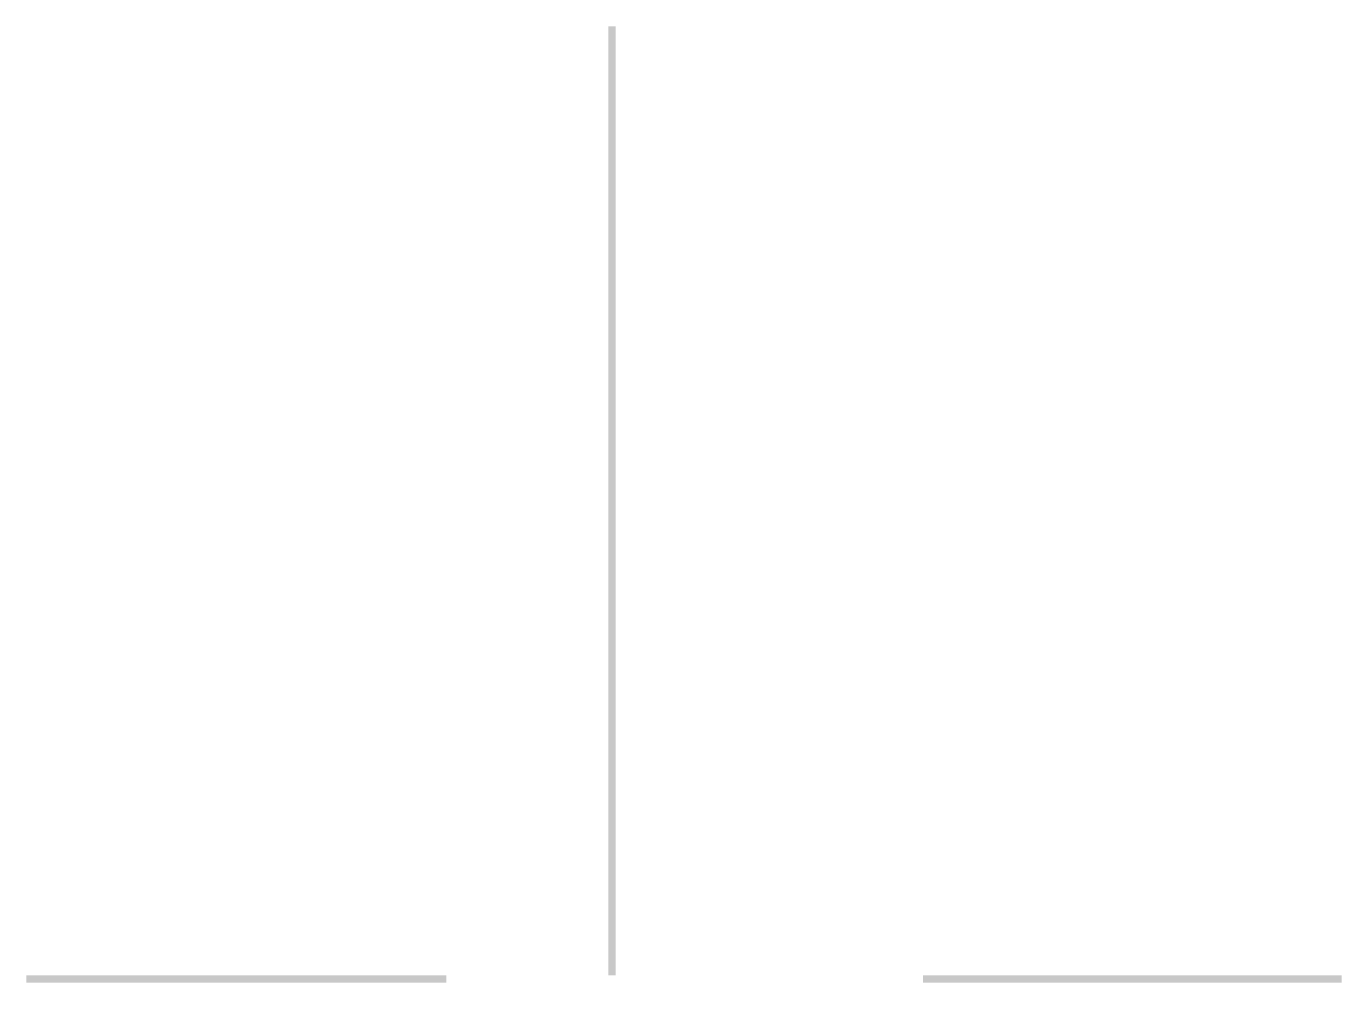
# Model space of a CAD drawing. Header units: millimetres. Extents: x -187347 to 135007, y -6415 to 292048.
# Drawn here: x 33529 to 51145, y 159879 to 172659 of the extents above; entities that cross this region are included whole.
import ezdxf

# ---------------------------------------------------------------- set-up
doc = ezdxf.new("R2010")
doc.units = ezdxf.units.MM
doc.header["$LTSCALE"] = 100
doc.layers.add('A-WALL-PATT', color=7, linetype='Continuous', lineweight=5)

msp = doc.modelspace()

# ---------------------------------------------------------------- hatches: boundary and pattern name
at = {"layer": 'A-WALL-PATT'}
h = msp.add_hatch(dxfattribs=at)
h.set_pattern_fill('FP_21', color=256, angle=67.38013, style=0, pattern_type=2)
h.set_pattern_definition([(337.38013, (41331.74, 166314.516), (50.79954, -0.00031), [13.208, -647.192]), (337.38013, (41331.74, 166263.716), (50.79954, -0.00031), [13.208, -647.192]), (337.38013, (41331.74, 166212.917), (50.79954, -0.00031), [13.208, -647.192]), (337.38013, (41331.74, 166162.116), (50.79954, -0.00031), [13.208, -647.192]), (337.38013, (41331.74, 166111.316), (50.79954, -0.00031), [13.208, -647.192]), (22.24913, (41331.74, 166271.845), (50.80037, -0.00024), [12.075, -1195.427]), (22.24913, (41331.74, 166221.045), (50.80037, -0.00024), [12.075, -1195.427]), (22.24913, (41331.74, 166170.244), (50.80037, -0.00024), [12.075, -1195.427]), (22.24913, (41331.74, 166119.445), (50.80037, -0.00024), [12.075, -1195.427]), (22.24913, (41331.74, 166068.645), (50.80037, -0.00024), [12.075, -1195.427]), (22.24913, (41331.74, 166017.844), (50.80037, -0.00024), [12.075, -1195.427]), (22.24913, (41331.74, 165967.044), (50.80037, -0.00024), [12.075, -1195.427]), (22.24913, (41331.74, 165916.245), (50.80037, -0.00024), [12.075, -1195.427]), (22.24913, (41331.74, 165865.444), (50.80037, -0.00024), [12.075, -1195.427]), (157.75113, (41342.916, 166284.544), (50.80037, 0.000477), [12.075, -1195.427]), (157.75113, (41342.916, 166233.744), (50.80037, 0.000477), [12.075, -1195.427]), (157.75113, (41342.916, 166182.945), (50.80037, 0.000477), [12.075, -1195.427]), (157.75113, (41342.916, 166132.144), (50.80037, 0.000477), [12.075, -1195.427]), (157.75113, (41342.916, 166081.344), (50.80037, 0.000477), [12.075, -1195.427]), (157.75113, (41342.916, 166030.545), (50.80037, 0.000477), [12.075, -1195.427]), (157.75113, (41342.916, 165979.745), (50.80037, 0.000477), [12.075, -1195.427]), (157.75113, (41342.916, 165928.944), (50.80037, 0.000477), [12.075, -1195.427]), (157.75113, (41342.916, 165878.145), (50.80037, 0.000477), [12.075, -1195.427]), (202.62013, (41343.932, 166302.324), (50.79954, 0.000547), [13.208, -647.192]), (202.62013, (41343.932, 166251.524), (50.79954, 0.000547), [13.208, -647.192]), (202.62013, (41343.932, 166200.725), (50.79954, 0.000547), [13.208, -647.192]), (202.62013, (41343.932, 166149.925), (50.79954, 0.000547), [13.208, -647.192]), (202.62013, (41343.932, 166099.124), (50.79954, 0.000547), [13.208, -647.192]), (351.87013, (41323.104, 166317.056), (50.799541, 6.9e-05), [3.592, -355.618]), (338.19813, (41326.66, 166316.548), (50.80049, -0.00022), [5.471, -268.095]), (338.19813, (41326.66, 166265.749), (50.80049, -0.00022), [5.471, -268.095]), (201.80113, (41331.74, 166297.244), (50.80049, -0.00043), [5.471, -268.095]), (201.80113, (41331.74, 166246.445), (50.80049, -0.00043), [5.471, -268.095]), (188.13013, (41326.66, 166295.212), (50.799541, 0.00017), [3.592, -355.618]), (188.13013, (41323.104, 166317.056), (50.799541, 0.00017), [3.592, -355.618]), (206.56513, (41319.548, 166316.549), (50.79989, 0.00052), [3.408, -110.184]), (225.00013, (41316.5, 166315.025), (50.79997, 0.00012), [3.592, -68.25]), (236.3101, (41313.96, 166312.484), (50.8, 0.00046), [1.832, -181.33]), (236.3101, (41313.96, 166261.685), (50.8, 0.00046), [1.832, -181.33]), (236.3101, (41313.96, 166210.885), (50.8, 0.00046), [1.832, -181.33]), (251.5651, (41312.944, 166310.96), (50.79978, -0.00024), [1.676, -158.967]), (251.5651, (41312.944, 166260.16), (50.79978, -0.00024), [1.676, -158.967]), (251.5651, (41312.944, 166209.36), (50.79978, -0.00024), [1.676, -158.967]), (251.5651, (41312.436, 166309.437), (50.79978, -0.00024), [1.676, -158.967]), (251.5651, (41312.436, 166258.636), (50.79978, -0.00024), [1.676, -158.967]), (251.5651, (41312.436, 166207.837), (50.79978, -0.00024), [1.676, -158.967]), (270.0001, (41311.93, 166307.91), (50.8, 0.0001), [4.064, -46.736]), (288.4351, (41311.93, 166303.85), (50.79978, 0.00048), [1.676, -158.967]), (288.4351, (41311.93, 166253.05), (50.79978, 0.00048), [1.676, -158.967]), (288.4351, (41311.93, 166202.25), (50.79978, 0.00048), [1.676, -158.967]), (288.4351, (41312.437, 166302.325), (50.79978, 0.00048), [1.676, -158.967]), (288.4351, (41312.436, 166251.524), (50.79978, 0.00048), [1.676, -158.967]), (288.4351, (41312.437, 166200.724), (50.79978, 0.00048), [1.676, -158.967]), (303.6901, (41312.944, 166300.8), (50.8, -0.00022), [1.832, -181.33]), (303.6901, (41312.944, 166250), (50.8, -0.00022), [1.832, -181.33]), (303.6901, (41312.945, 166199.2), (50.8, -0.00022), [1.832, -181.33]), (315.00013, (41313.96, 166299.276), (50.79997, 0.00012), [3.592, -68.25]), (333.43513, (41316.5, 166296.737), (50.79989, -0.00028), [3.408, -110.184]), (351.87013, (41319.548, 166295.2124), (50.799541, 6.9e-05), [3.592, -355.618]), (351.87013, (41323.104, 166291.656), (50.799541, 6.9e-05), [3.592, -355.618]), (338.19813, (41326.66, 166291.148), (50.80049, -0.00022), [5.471, -268.095]), (338.19813, (41326.66, 166240.349), (50.80049, -0.00022), [5.471, -268.095]), (201.80113, (41331.74, 166271.845), (50.80049, -0.00043), [5.471, -268.095]), (201.80113, (41331.74, 166221.045), (50.80049, -0.00043), [5.471, -268.095]), (188.13013, (41326.66, 166269.812), (50.799541, 0.00017), [3.592, -355.618]), (188.13013, (41323.104, 166291.656), (50.799541, 0.00017), [3.592, -355.618]), (206.56513, (41319.548, 166291.149), (50.79989, 0.00052), [3.408, -110.184]), (225.00013, (41316.5, 166289.625), (50.79997, 0.00012), [3.592, -68.25]), (236.3101, (41313.96, 166287.084), (50.8, 0.00046), [1.832, -181.33]), (236.3101, (41313.96, 166236.285), (50.8, 0.00046), [1.832, -181.33]), (236.3101, (41313.96, 166185.484), (50.8, 0.00046), [1.832, -181.33]), (251.5651, (41312.944, 166285.56), (50.79978, -0.00024), [1.676, -158.967]), (251.5651, (41312.944, 166234.76), (50.79978, -0.00024), [1.676, -158.967]), (251.5651, (41312.944, 166183.96), (50.79978, -0.00024), [1.676, -158.967]), (251.5651, (41312.436, 166284.036), (50.79978, -0.00024), [1.676, -158.967]), (251.5651, (41312.436, 166233.236), (50.79978, -0.00024), [1.676, -158.967]), (251.5651, (41312.436, 166182.437), (50.79978, -0.00024), [1.676, -158.967]), (270.0001, (41311.93, 166282.51), (50.8, 0.0001), [4.064, -46.736]), (288.4351, (41311.93, 166278.45), (50.79978, 0.00048), [1.676, -158.967]), (288.4351, (41311.93, 166227.65), (50.79978, 0.00048), [1.676, -158.967]), (288.4351, (41311.93, 166176.85), (50.79978, 0.00048), [1.676, -158.967]), (288.4351, (41312.436, 166276.924), (50.79978, 0.00048), [1.676, -158.967]), (288.4351, (41312.436, 166226.124), (50.79978, 0.00048), [1.676, -158.967]), (288.4351, (41312.436, 166175.325), (50.79978, 0.00048), [1.676, -158.967]), (303.6901, (41312.944, 166275.4), (50.8, -0.00022), [1.832, -181.33]), (303.6901, (41312.944, 166224.6), (50.8, -0.00022), [1.832, -181.33]), (303.6901, (41312.944, 166173.8), (50.8, -0.00022), [1.832, -181.33]), (315.00013, (41313.96, 166273.876), (50.79997, 0.00012), [3.592, -68.25]), (333.43513, (41316.5, 166271.336), (50.79989, -0.00028), [3.408, -110.184]), (351.87013, (41319.548, 166269.8126), (50.799541, 6.9e-05), [3.592, -355.618]), (351.87013, (41351.552, 166304.3566), (50.799541, 6.9e-05), [3.592, -355.618]), (333.43513, (41355.108, 166303.849), (50.79989, -0.00028), [3.408, -110.184]), (315.00013, (41358.156, 166302.324), (50.79997, 0.00012), [3.592, -68.25]), (303.6901, (41360.696, 166299.785), (50.8, -0.00022), [1.832, -181.33]), (303.6901, (41360.696, 166248.984), (50.8, -0.00022), [1.832, -181.33]), (303.6901, (41360.696, 166198.185), (50.8, -0.00022), [1.832, -181.33]), (288.4351, (41361.71, 166298.26), (50.79978, 0.00048), [1.676, -158.967]), (288.4351, (41361.71, 166247.46), (50.79978, 0.00048), [1.676, -158.967]), (288.4351, (41361.71, 166196.66), (50.79978, 0.00048), [1.676, -158.967]), (288.4351, (41362.22, 166296.736), (50.79978, 0.00048), [1.676, -158.967]), (288.4351, (41362.22, 166245.937), (50.79978, 0.00048), [1.676, -158.967]), (288.4351, (41362.22, 166195.137), (50.79978, 0.00048), [1.676, -158.967]), (270.0001, (41362.73, 166295.213), (50.8, 0.0001), [4.064, -46.736]), (251.5651, (41362.73, 166291.15), (50.79978, -0.00024), [1.676, -158.967]), (251.5651, (41362.73, 166240.35), (50.79978, -0.00024), [1.676, -158.967]), (251.5651, (41362.73, 166189.55), (50.79978, -0.00024), [1.676, -158.967]), (251.5651, (41362.22, 166289.624), (50.79978, -0.00024), [1.676, -158.967]), (251.5651, (41362.22, 166238.825), (50.79978, -0.00024), [1.676, -158.967]), (251.5651, (41362.22, 166188.025), (50.79978, -0.00024), [1.676, -158.967]), (236.3101, (41361.712, 166288.1), (50.8, 0.00046), [1.832, -181.33]), (236.3101, (41361.71, 166237.3), (50.8, 0.00046), [1.832, -181.33]), (236.3101, (41361.71, 166186.5), (50.8, 0.00046), [1.832, -181.33]), (225.00013, (41360.696, 166286.577), (50.79997, 0.00012), [3.592, -68.25]), (206.56513, (41358.157, 166284.036), (50.79989, 0.00052), [3.408, -110.184]), (188.13013, (41355.108, 166282.5126), (50.799541, 0.00017), [3.592, -355.618]), (188.13013, (41351.552, 166304.3566), (50.799541, 0.00017), [3.592, -355.618]), (200.55613, (41347.996, 166303.848), (50.80042, 0.000313), [4.34, -429.695]), (200.55613, (41347.997, 166253.048), (50.800422, 0.000313), [4.34, -429.695]), (200.55613, (41347.996, 166202.249), (50.800422, 0.000313), [4.34, -429.695]), (338.19813, (41342.916, 166284.544), (50.80049, -0.00022), [5.471, -268.095]), (338.19813, (41342.916, 166233.744), (50.80049, -0.00022), [5.471, -268.095]), (351.87013, (41347.996, 166282.513), (50.799541, 6.9e-05), [3.592, -355.618]), (270.0001, (41362.73, 166318.58), (50.8, 0.0001), [2.032, -48.768]), (251.5651, (41362.73, 166316.55), (50.79978, -0.00024), [1.676, -158.967]), (251.5651, (41362.73, 166265.75), (50.79978, -0.00024), [1.676, -158.967]), (251.5651, (41362.73, 166214.95), (50.79978, -0.00024), [1.676, -158.967]), (251.5651, (41362.22, 166315.024), (50.79978, -0.00024), [1.676, -158.967]), (251.5651, (41362.22, 166264.224), (50.79978, -0.00024), [1.676, -158.967]), (251.5651, (41362.22, 166213.425), (50.79978, -0.00024), [1.676, -158.967]), (236.3101, (41361.712, 166313.5), (50.8, 0.00046), [1.832, -181.33]), (236.3101, (41361.71, 166262.7), (50.8, 0.00046), [1.832, -181.33]), (236.3101, (41361.713, 166211.9), (50.8, 0.00046), [1.832, -181.33]), (225.00013, (41360.696, 166311.977), (50.79997, 0.00012), [3.592, -68.25]), (206.56513, (41358.156, 166309.436), (50.79989, 0.00052), [3.408, -110.184]), (188.13013, (41355.108, 166307.9124), (50.799541, 0.00017), [3.592, -355.618]), (339.44413, (41343.932, 166309.436), (50.80042, -7.5e-05), [4.34, -429.695]), (339.44413, (41343.932, 166258.636), (50.800422, -7.5e-05), [4.34, -429.695]), (339.44413, (41343.932, 166207.837), (50.800422, -7.5e-05), [4.34, -429.695]), (351.87013, (41347.996, 166307.913), (50.799541, 6.9e-05), [3.592, -355.618]), (351.87013, (41351.552, 166278.957), (50.799541, 6.9e-05), [3.592, -355.618]), (333.43513, (41355.108, 166278.45), (50.79989, -0.00028), [3.408, -110.184]), (315.00013, (41358.156, 166276.924), (50.79997, 0.00012), [3.592, -68.25]), (303.6901, (41360.696, 166274.384), (50.8, -0.00022), [1.832, -181.33]), (303.6901, (41360.696, 166223.584), (50.8, -0.00022), [1.832, -181.33]), (303.6901, (41360.696, 166172.785), (50.8, -0.00022), [1.832, -181.33]), (288.4351, (41361.712, 166272.86), (50.79978, 0.00048), [1.676, -158.967]), (288.4351, (41361.71, 166222.06), (50.79978, 0.00048), [1.676, -158.967]), (288.4351, (41361.71, 166171.26), (50.79978, 0.00048), [1.676, -158.967]), (288.4351, (41362.22, 166271.336), (50.79978, 0.00048), [1.676, -158.967]), (288.4351, (41362.22, 166220.537), (50.79978, 0.00048), [1.676, -158.967]), (288.4351, (41362.22, 166169.736), (50.79978, 0.00048), [1.676, -158.967]), (270.0001, (41362.73, 166269.813), (50.8, 0.0001), [2.032, -48.768]), (188.13013, (41351.552, 166278.957), (50.799541, 0.00017), [3.592, -355.618]), (201.80113, (41347.996, 166278.448), (50.80049, -0.00043), [5.471, -268.095]), (201.80113, (41347.996, 166227.649), (50.80049, -0.00043), [5.471, -268.095])])
h.paths.add_polyline_path([(41411.1, 159977.8), (41411.1, 172658.6), (41312.7, 172658.6), (41312.7, 159977.8)])
h = msp.add_hatch(dxfattribs=at)
h.set_pattern_fill('FP_1599', color=256, angle=67.38013, style=0, pattern_type=2)
h.set_pattern_definition([(67.3801, (36340.992, 159898.393), (0.00031, 50.79954), [13.208, -647.192]), (67.3801, (36391.792, 159898.392), (0.00031, 50.79954), [13.208, -647.192]), (67.3801, (36442.592, 159898.393), (0.00031, 50.79954), [13.208, -647.192]), (67.3801, (36493.392, 159898.392), (0.00031, 50.79954), [13.208, -647.192]), (67.3801, (36544.193, 159898.393), (0.00031, 50.79954), [13.208, -647.192]), (112.2491, (36383.664, 159898.392), (0.00024, 50.80037), [12.075, -1195.427]), (112.2491, (36434.464, 159898.393), (0.00024, 50.80037), [12.075, -1195.427]), (112.2491, (36485.264, 159898.393), (0.00024, 50.80037), [12.075, -1195.427]), (112.2491, (36536.065, 159898.393), (0.00024, 50.80037), [12.075, -1195.427]), (112.2491, (36586.864, 159898.392), (0.00024, 50.80037), [12.075, -1195.427]), (112.2491, (36637.664, 159898.393), (0.00024, 50.80037), [12.075, -1195.427]), (112.2491, (36688.464, 159898.392), (0.00024, 50.80037), [12.075, -1195.427]), (112.24913, (36739.264, 159898.392), (0.00024, 50.80037), [12.075, -1195.427]), (112.24913, (36790.064, 159898.393), (0.00024, 50.80037), [12.075, -1195.427]), (247.7511, (36370.964, 159909.569), (-0.00048, 50.80037), [12.075, -1195.427]), (247.7511, (36421.764, 159909.568), (-0.00048, 50.80037), [12.075, -1195.427]), (247.7511, (36472.564, 159909.569), (-0.00048, 50.80037), [12.075, -1195.427]), (247.7511, (36523.364, 159909.568), (-0.00048, 50.80037), [12.075, -1195.427]), (247.7511, (36574.165, 159909.569), (-0.00048, 50.80037), [12.075, -1195.427]), (247.7511, (36624.964, 159909.568), (-0.00048, 50.80037), [12.075, -1195.427]), (247.7511, (36675.764, 159909.569), (-0.00048, 50.80037), [12.075, -1195.427]), (247.75113, (36726.564, 159909.569), (-0.00048, 50.80037), [12.075, -1195.427]), (247.75113, (36777.365, 159909.569), (-0.00048, 50.80037), [12.075, -1195.427]), (292.6201, (36353.184, 159910.584), (-0.00055, 50.79954), [13.208, -647.192]), (292.6201, (36403.985, 159910.585), (-0.00055, 50.79954), [13.208, -647.192]), (292.6201, (36454.784, 159910.584), (-0.00055, 50.79954), [13.208, -647.192]), (292.6201, (36505.584, 159910.585), (-0.00055, 50.79954), [13.208, -647.192]), (292.6201, (36556.384, 159910.585), (-0.00055, 50.79954), [13.208, -647.192]), (81.87013, (36338.452, 159889.756), (-6.9e-05, 50.799541), [3.592, -355.618]), (68.1986, (36338.96, 159893.313), (-0.00019, 50.80049), [5.471, -268.095]), (68.1986, (36389.76, 159893.313), (-0.00019, 50.80049), [5.471, -268.095]), (291.8011, (36358.264, 159898.392), (0.00043, 50.80049), [5.471, -268.095]), (291.8011, (36409.064, 159898.392), (0.00043, 50.80049), [5.471, -268.095]), (278.13013, (36360.296, 159893.312), (-0.00017, 50.799541), [3.592, -355.618]), (278.13013, (36338.452, 159889.756), (-0.00017, 50.799541), [3.592, -355.618]), (296.5651, (36338.96, 159886.2), (-0.00052, 50.79989), [3.408, -110.184]), (315.0001, (36340.484, 159883.153), (-0.0001, 50.79997), [3.592, -68.25]), (326.3101, (36343.024, 159880.613), (-0.00046, 50.8), [1.832, -181.33]), (326.3101, (36393.825, 159880.613), (-0.00046, 50.8), [1.832, -181.33]), (326.3101, (36444.624, 159880.612), (-0.00046, 50.8), [1.832, -181.33]), (341.5651, (36344.55, 159879.596), (0.00024, 50.7998), [1.676, -158.967]), (341.5651, (36395.35, 159879.597), (0.00024, 50.7998), [1.676, -158.967]), (341.5651, (36446.15, 159879.596), (0.00024, 50.7998), [1.676, -158.967]), (341.5651, (36346.07, 159879.09), (0.00024, 50.7998), [1.676, -158.967]), (341.5651, (36396.87, 159879.09), (0.00024, 50.7998), [1.676, -158.967]), (341.5651, (36447.673, 159879.09), (0.00024, 50.7998), [1.676, -158.967]), (0.0001, (36347.596, 159878.58), (-0.0001, 50.8), [4.064, -46.736]), (18.4351, (36351.66, 159878.58), (-0.0005, 50.7998), [1.676, -158.967]), (18.4351, (36402.46, 159878.58), (-0.0005, 50.7998), [1.676, -158.967]), (18.4351, (36453.26, 159878.58), (-0.0005, 50.7998), [1.676, -158.967]), (18.4351, (36353.184, 159879.09), (-0.0005, 50.7998), [1.676, -158.967]), (18.4351, (36403.984, 159879.09), (-0.0005, 50.7998), [1.676, -158.967]), (18.4351, (36454.784, 159879.09), (-0.0005, 50.7998), [1.676, -158.967]), (33.6901, (36354.708, 159879.597), (0.0002, 50.8), [1.832, -181.33]), (33.6901, (36405.51, 159879.597), (0.0002, 50.8), [1.832, -181.33]), (33.6901, (36456.31, 159879.596), (0.0002, 50.8), [1.832, -181.33]), (45.0001, (36356.23, 159880.613), (-0.0001, 50.79997), [3.592, -68.25]), (63.4351, (36358.772, 159883.153), (0.00028, 50.79989), [3.408, -110.184]), (81.87013, (36360.2964, 159886.2), (-6.9e-05, 50.799541), [3.592, -355.618]), (81.87013, (36363.852, 159889.757), (-6.9e-05, 50.799541), [3.592, -355.618]), (68.1986, (36364.36, 159893.312), (-0.00019, 50.80049), [5.471, -268.095]), (68.1986, (36415.16, 159893.313), (-0.00019, 50.80049), [5.471, -268.095]), (291.8011, (36383.664, 159898.392), (0.00043, 50.80049), [5.471, -268.095]), (291.8011, (36434.464, 159898.393), (0.00043, 50.80049), [5.471, -268.095]), (278.13013, (36385.696, 159893.313), (-0.00017, 50.799541), [3.592, -355.618]), (278.13013, (36363.852, 159889.757), (-0.00017, 50.799541), [3.592, -355.618]), (296.5651, (36364.36, 159886.2), (-0.00052, 50.79989), [3.408, -110.184]), (315.0001, (36365.884, 159883.152), (-0.0001, 50.79997), [3.592, -68.25]), (326.3101, (36368.424, 159880.61), (-0.00046, 50.8), [1.832, -181.33]), (326.3101, (36419.224, 159880.613), (-0.00046, 50.8), [1.832, -181.33]), (326.3101, (36470.024, 159880.612), (-0.00046, 50.8), [1.832, -181.33]), (341.5651, (36369.95, 159879.597), (0.00024, 50.7998), [1.676, -158.967]), (341.5651, (36420.75, 159879.597), (0.00024, 50.7998), [1.676, -158.967]), (341.5651, (36471.55, 159879.597), (0.00024, 50.7998), [1.676, -158.967]), (341.5651, (36371.47, 159879.09), (0.00024, 50.7998), [1.676, -158.967]), (341.5651, (36422.27, 159879.09), (0.00024, 50.7998), [1.676, -158.967]), (341.5651, (36473.07, 159879.09), (0.00024, 50.7998), [1.676, -158.967]), (0.0001, (36372.996, 159878.58), (-0.0001, 50.8), [4.064, -46.736]), (18.4351, (36377.06, 159878.58), (-0.0005, 50.7998), [1.676, -158.967]), (18.4351, (36427.86, 159878.58), (-0.0005, 50.7998), [1.676, -158.967]), (18.4351, (36478.66, 159878.58), (-0.0005, 50.7998), [1.676, -158.967]), (18.4351, (36378.584, 159879.09), (-0.0005, 50.7998), [1.676, -158.967]), (18.4351, (36429.385, 159879.09), (-0.0005, 50.7998), [1.676, -158.967]), (18.4351, (36480.184, 159879.09), (-0.0005, 50.7998), [1.676, -158.967]), (33.6901, (36380.11, 159879.596), (0.0002, 50.8), [1.832, -181.33]), (33.6901, (36430.91, 159879.597), (0.0002, 50.8), [1.832, -181.33]), (33.6901, (36481.708, 159879.596), (0.0002, 50.8), [1.832, -181.33]), (45.0001, (36381.632, 159880.612), (-0.0001, 50.79997), [3.592, -68.25]), (63.4351, (36384.172, 159883.153), (0.00028, 50.79989), [3.408, -110.184]), (81.87013, (36385.6966, 159886.201), (-6.9e-05, 50.799541), [3.592, -355.618]), (81.87013, (36351.1526, 159918.205), (-6.9e-05, 50.799541), [3.592, -355.618]), (63.4351, (36351.66, 159921.76), (0.00028, 50.79989), [3.408, -110.184]), (45.0001, (36353.184, 159924.81), (-0.0001, 50.79997), [3.592, -68.25]), (33.6901, (36355.724, 159927.35), (0.0002, 50.8), [1.832, -181.33]), (33.6901, (36406.524, 159927.35), (0.0002, 50.8), [1.832, -181.33]), (33.6901, (36457.325, 159927.35), (0.0002, 50.8), [1.832, -181.33]), (18.4351, (36357.25, 159928.365), (-0.0005, 50.7998), [1.676, -158.967]), (18.4351, (36408.05, 159928.365), (-0.0005, 50.7998), [1.676, -158.967]), (18.4351, (36458.85, 159928.365), (-0.0005, 50.7998), [1.676, -158.967]), (18.4351, (36358.773, 159928.873), (-0.0005, 50.7998), [1.676, -158.967]), (18.4351, (36409.57, 159928.87), (-0.0005, 50.7998), [1.676, -158.967]), (18.4351, (36460.37, 159928.873), (-0.0005, 50.7998), [1.676, -158.967]), (0.0001, (36360.296, 159929.38), (-0.0001, 50.8), [4.064, -46.736]), (341.5651, (36364.36, 159929.38), (0.00024, 50.7998), [1.676, -158.967]), (341.5651, (36415.16, 159929.38), (0.00024, 50.7998), [1.676, -158.967]), (341.5651, (36465.96, 159929.38), (0.00024, 50.7998), [1.676, -158.967]), (341.5651, (36365.884, 159928.873), (0.00024, 50.7998), [1.676, -158.967]), (341.5651, (36416.685, 159928.873), (0.00024, 50.7998), [1.676, -158.967]), (341.5651, (36467.484, 159928.872), (0.00024, 50.7998), [1.676, -158.967]), (326.3101, (36367.41, 159928.364), (-0.00046, 50.8), [1.832, -181.33]), (326.3101, (36418.21, 159928.365), (-0.00046, 50.8), [1.832, -181.33]), (326.3101, (36469.008, 159928.364), (-0.00046, 50.8), [1.832, -181.33]), (315.0001, (36368.932, 159927.35), (-0.0001, 50.79997), [3.592, -68.25]), (296.5651, (36371.472, 159924.808), (-0.00052, 50.79989), [3.408, -110.184]), (278.13013, (36372.9966, 159921.761), (-0.00017, 50.799541), [3.592, -355.618]), (278.13013, (36351.1526, 159918.205), (-0.00017, 50.799541), [3.592, -355.618]), (290.5561, (36351.66, 159914.649), (-0.00031, 50.80042), [4.34, -429.695]), (290.5561, (36402.46, 159914.648), (-0.00031, 50.80042), [4.34, -429.695]), (290.5561, (36453.26, 159914.648), (-0.00031, 50.80042), [4.34, -429.695]), (68.1986, (36370.964, 159909.569), (-0.00019, 50.80049), [5.471, -268.095]), (68.1986, (36421.764, 159909.568), (-0.00019, 50.80049), [5.471, -268.095]), (81.87013, (36372.996, 159914.649), (-6.9e-05, 50.799541), [3.592, -355.618]), (0.0001, (36336.93, 159929.38), (-0.0001, 50.8), [2.032, -48.768]), (341.5651, (36338.96, 159929.38), (0.00024, 50.7998), [1.676, -158.967]), (341.5651, (36389.76, 159929.38), (0.00024, 50.7998), [1.676, -158.967]), (341.5651, (36440.56, 159929.38), (0.00024, 50.7998), [1.676, -158.967]), (341.5651, (36340.484, 159928.873), (0.00024, 50.7998), [1.676, -158.967]), (341.5651, (36391.284, 159928.87), (0.00024, 50.7998), [1.676, -158.967]), (341.5651, (36442.084, 159928.873), (0.00024, 50.7998), [1.676, -158.967]), (326.3101, (36342.008, 159928.365), (-0.00046, 50.8), [1.832, -181.33]), (326.3101, (36392.81, 159928.365), (-0.00046, 50.8), [1.832, -181.33]), (326.3101, (36443.61, 159928.364), (-0.00046, 50.8), [1.832, -181.33]), (315.0001, (36343.532, 159927.348), (-0.0001, 50.79997), [3.592, -68.25]), (296.5651, (36346.073, 159924.809), (-0.00052, 50.79989), [3.408, -110.184]), (278.13013, (36347.5964, 159921.76), (-0.00017, 50.799541), [3.592, -355.618]), (69.4441, (36346.072, 159910.585), (7e-05, 50.80042), [4.34, -429.695]), (69.4441, (36396.872, 159910.584), (7e-05, 50.80042), [4.34, -429.695]), (69.4441, (36447.672, 159910.585), (7e-05, 50.80042), [4.34, -429.695]), (81.87013, (36347.596, 159914.648), (-6.9e-05, 50.799541), [3.592, -355.618]), (81.87013, (36376.552, 159918.2046), (-6.9e-05, 50.799541), [3.592, -355.618]), (63.4351, (36377.06, 159921.76), (0.00028, 50.79989), [3.408, -110.184]), (45.0001, (36378.584, 159924.808), (-0.0001, 50.79997), [3.592, -68.25]), (33.6901, (36381.124, 159927.35), (0.0002, 50.8), [1.832, -181.33]), (33.6901, (36431.924, 159927.35), (0.0002, 50.8), [1.832, -181.33]), (33.6901, (36482.724, 159927.35), (0.0002, 50.8), [1.832, -181.33]), (18.4351, (36382.65, 159928.365), (-0.0005, 50.7998), [1.676, -158.967]), (18.4351, (36433.45, 159928.364), (-0.0005, 50.7998), [1.676, -158.967]), (18.4351, (36484.25, 159928.365), (-0.0005, 50.7998), [1.676, -158.967]), (18.4351, (36384.172, 159928.87), (-0.0005, 50.7998), [1.676, -158.967]), (18.4351, (36434.97, 159928.87), (-0.0005, 50.7998), [1.676, -158.967]), (18.4351, (36485.77, 159928.873), (-0.0005, 50.7998), [1.676, -158.967]), (0.0001, (36385.696, 159929.38), (-0.0001, 50.8), [2.032, -48.768]), (278.13013, (36376.552, 159918.2046), (-0.00017, 50.799541), [3.592, -355.618]), (291.8011, (36377.06, 159914.649), (0.00043, 50.80049), [5.471, -268.095]), (291.8011, (36427.86, 159914.648), (0.00043, 50.80049), [5.471, -268.095])])
h.paths.add_polyline_path([(39145.2, 159879.4), (39145.2, 159977.8), (33529.4, 159977.8), (33529.4, 159879.4), (39144.4, 159879.4)])
h = msp.add_hatch(dxfattribs=at)
h.set_pattern_fill('FP_1380', color=256, angle=67.38013, style=0, pattern_type=2)
h.set_pattern_definition([(67.3801, (48324.742, 159898.393), (0.00031, 50.79954), [13.208, -647.192]), (67.3801, (48375.542, 159898.392), (0.00031, 50.79954), [13.208, -647.192]), (67.3801, (48426.342, 159898.393), (0.00031, 50.79954), [13.208, -647.192]), (67.3801, (48477.142, 159898.393), (0.00031, 50.79954), [13.208, -647.192]), (67.3801, (48527.942, 159898.392), (0.00031, 50.79954), [13.208, -647.192]), (112.2491, (48367.414, 159898.392), (0.00024, 50.80037), [12.075, -1195.427]), (112.2491, (48418.214, 159898.392), (0.00024, 50.80037), [12.075, -1195.427]), (112.2491, (48469.014, 159898.393), (0.00024, 50.80037), [12.075, -1195.427]), (112.2491, (48519.814, 159898.392), (0.00024, 50.80037), [12.075, -1195.427]), (112.2491, (48570.614, 159898.393), (0.00024, 50.80037), [12.075, -1195.427]), (112.2491, (48621.414, 159898.392), (0.00024, 50.80037), [12.075, -1195.427]), (112.2491, (48672.215, 159898.393), (0.00024, 50.80037), [12.075, -1195.427]), (112.24913, (48723.014, 159898.392), (0.00024, 50.80037), [12.075, -1195.427]), (112.24913, (48773.814, 159898.393), (0.00024, 50.80037), [12.075, -1195.427]), (247.7511, (48354.714, 159909.569), (-0.00048, 50.80037), [12.075, -1195.427]), (247.7511, (48405.514, 159909.568), (-0.00048, 50.80037), [12.075, -1195.427]), (247.7511, (48456.314, 159909.569), (-0.00048, 50.80037), [12.075, -1195.427]), (247.7511, (48507.114, 159909.569), (-0.00048, 50.80037), [12.075, -1195.427]), (247.7511, (48557.914, 159909.568), (-0.00048, 50.80037), [12.075, -1195.427]), (247.7511, (48608.714, 159909.568), (-0.00048, 50.80037), [12.075, -1195.427]), (247.7511, (48659.514, 159909.568), (-0.00048, 50.80037), [12.075, -1195.427]), (247.75113, (48710.314, 159909.569), (-0.00048, 50.80037), [12.075, -1195.427]), (247.75113, (48761.114, 159909.568), (-0.00048, 50.80037), [12.075, -1195.427]), (292.6201, (48336.934, 159910.585), (-0.00055, 50.79954), [13.208, -647.192]), (292.6201, (48387.734, 159910.584), (-0.00055, 50.79954), [13.208, -647.192]), (292.6201, (48438.534, 159910.584), (-0.00055, 50.79954), [13.208, -647.192]), (292.6201, (48489.334, 159910.584), (-0.00055, 50.79954), [13.208, -647.192]), (292.6201, (48540.134, 159910.585), (-0.00055, 50.79954), [13.208, -647.192]), (81.87013, (48322.202, 159889.7566), (-6.9e-05, 50.799541), [3.592, -355.618]), (68.1986, (48322.71, 159893.313), (-0.00019, 50.80049), [5.471, -268.095]), (68.1986, (48373.51, 159893.312), (-0.00019, 50.80049), [5.471, -268.095]), (291.8011, (48342.015, 159898.393), (0.00043, 50.80049), [5.471, -268.095]), (291.8011, (48392.814, 159898.392), (0.00043, 50.80049), [5.471, -268.095]), (278.13013, (48344.046, 159893.3126), (-0.00017, 50.799541), [3.592, -355.618]), (278.13013, (48322.202, 159889.7566), (-0.00017, 50.799541), [3.592, -355.618]), (296.5651, (48322.71, 159886.2), (-0.00052, 50.79989), [3.408, -110.184]), (315.0001, (48324.234, 159883.153), (-0.0001, 50.79997), [3.592, -68.25]), (326.3101, (48326.774, 159880.613), (-0.00046, 50.8), [1.832, -181.33]), (326.3101, (48377.574, 159880.61), (-0.00046, 50.8), [1.832, -181.33]), (326.3101, (48428.374, 159880.613), (-0.00046, 50.8), [1.832, -181.33]), (341.5651, (48328.3, 159879.596), (0.00024, 50.7998), [1.676, -158.967]), (341.5651, (48379.1, 159879.597), (0.00024, 50.7998), [1.676, -158.967]), (341.5651, (48429.9, 159879.596), (0.00024, 50.7998), [1.676, -158.967]), (341.5651, (48329.82, 159879.09), (0.00024, 50.7998), [1.676, -158.967]), (341.5651, (48380.62, 159879.09), (0.00024, 50.7998), [1.676, -158.967]), (341.5651, (48431.42, 159879.09), (0.00024, 50.7998), [1.676, -158.967]), (0.0001, (48331.346, 159878.58), (-0.0001, 50.8), [4.064, -46.736]), (18.4351, (48335.41, 159878.58), (-0.0005, 50.7998), [1.676, -158.967]), (18.4351, (48386.21, 159878.58), (-0.0005, 50.7998), [1.676, -158.967]), (18.4351, (48437.01, 159878.58), (-0.0005, 50.7998), [1.676, -158.967]), (18.4351, (48336.934, 159879.09), (-0.0005, 50.7998), [1.676, -158.967]), (18.4351, (48387.734, 159879.09), (-0.0005, 50.7998), [1.676, -158.967]), (18.4351, (48438.535, 159879.09), (-0.0005, 50.7998), [1.676, -158.967]), (33.6901, (48338.458, 159879.597), (0.0002, 50.8), [1.832, -181.33]), (33.6901, (48389.26, 159879.596), (0.0002, 50.8), [1.832, -181.33]), (33.6901, (48440.06, 159879.597), (0.0002, 50.8), [1.832, -181.33]), (45.0001, (48339.98, 159880.613), (-0.0001, 50.79997), [3.592, -68.25]), (63.4351, (48342.522, 159883.152), (0.00028, 50.79989), [3.408, -110.184]), (81.87013, (48344.0465, 159886.2), (-6.9e-05, 50.799541), [3.592, -355.618]), (81.87013, (48347.602, 159889.7564), (-6.9e-05, 50.799541), [3.592, -355.618]), (68.1986, (48348.11, 159893.312), (-0.00019, 50.80049), [5.471, -268.095]), (68.1986, (48398.91, 159893.313), (-0.00019, 50.80049), [5.471, -268.095]), (291.8011, (48367.414, 159898.392), (0.00043, 50.80049), [5.471, -268.095]), (291.8011, (48418.214, 159898.392), (0.00043, 50.80049), [5.471, -268.095]), (278.13013, (48369.446, 159893.3124), (-0.00017, 50.799541), [3.592, -355.618]), (278.13013, (48347.602, 159889.7564), (-0.00017, 50.799541), [3.592, -355.618]), (296.5651, (48348.11, 159886.2), (-0.00052, 50.79989), [3.408, -110.184]), (315.0001, (48349.634, 159883.153), (-0.0001, 50.79997), [3.592, -68.25]), (326.3101, (48352.174, 159880.612), (-0.00046, 50.8), [1.832, -181.33]), (326.3101, (48402.974, 159880.613), (-0.00046, 50.8), [1.832, -181.33]), (326.3101, (48453.774, 159880.613), (-0.00046, 50.8), [1.832, -181.33]), (341.5651, (48353.7, 159879.596), (0.00024, 50.7998), [1.676, -158.967]), (341.5651, (48404.5, 159879.597), (0.00024, 50.7998), [1.676, -158.967]), (341.5651, (48455.3, 159879.596), (0.00024, 50.7998), [1.676, -158.967]), (341.5651, (48355.22, 159879.09), (0.00024, 50.7998), [1.676, -158.967]), (341.5651, (48406.022, 159879.09), (0.00024, 50.7998), [1.676, -158.967]), (341.5651, (48456.82, 159879.09), (0.00024, 50.7998), [1.676, -158.967]), (0.0001, (48356.746, 159878.58), (-0.0001, 50.8), [4.064, -46.736]), (18.4351, (48360.81, 159878.58), (-0.0005, 50.7998), [1.676, -158.967]), (18.4351, (48411.61, 159878.58), (-0.0005, 50.7998), [1.676, -158.967]), (18.4351, (48462.41, 159878.58), (-0.0005, 50.7998), [1.676, -158.967]), (18.4351, (48362.334, 159879.09), (-0.0005, 50.7998), [1.676, -158.967]), (18.4351, (48413.134, 159879.09), (-0.0005, 50.7998), [1.676, -158.967]), (18.4351, (48463.934, 159879.09), (-0.0005, 50.7998), [1.676, -158.967]), (33.6901, (48363.86, 159879.596), (0.0002, 50.8), [1.832, -181.33]), (33.6901, (48414.66, 159879.597), (0.0002, 50.8), [1.832, -181.33]), (33.6901, (48465.46, 159879.597), (0.0002, 50.8), [1.832, -181.33]), (45.0001, (48365.382, 159880.612), (-0.0001, 50.79997), [3.592, -68.25]), (63.4351, (48367.922, 159883.153), (0.00028, 50.79989), [3.408, -110.184]), (81.87013, (48369.446, 159886.2), (-6.9e-05, 50.799541), [3.592, -355.618]), (81.87013, (48334.902, 159918.204), (-6.9e-05, 50.799541), [3.592, -355.618]), (63.4351, (48335.41, 159921.76), (0.00028, 50.79989), [3.408, -110.184]), (45.0001, (48336.934, 159924.81), (-0.0001, 50.79997), [3.592, -68.25]), (33.6901, (48339.474, 159927.35), (0.0002, 50.8), [1.832, -181.33]), (33.6901, (48390.274, 159927.35), (0.0002, 50.8), [1.832, -181.33]), (33.6901, (48441.074, 159927.35), (0.0002, 50.8), [1.832, -181.33]), (18.4351, (48341, 159928.364), (-0.0005, 50.7998), [1.676, -158.967]), (18.4351, (48391.8, 159928.365), (-0.0005, 50.7998), [1.676, -158.967]), (18.4351, (48442.6, 159928.364), (-0.0005, 50.7998), [1.676, -158.967]), (18.4351, (48342.52, 159928.87), (-0.0005, 50.7998), [1.676, -158.967]), (18.4351, (48393.32, 159928.872), (-0.0005, 50.7998), [1.676, -158.967]), (18.4351, (48444.12, 159928.87), (-0.0005, 50.7998), [1.676, -158.967]), (0.0001, (48344.046, 159929.38), (-0.0001, 50.8), [4.064, -46.736]), (341.5651, (48348.11, 159929.38), (0.00024, 50.7998), [1.676, -158.967]), (341.5651, (48398.91, 159929.38), (0.00024, 50.7998), [1.676, -158.967]), (341.5651, (48449.71, 159929.38), (0.00024, 50.7998), [1.676, -158.967]), (341.5651, (48349.634, 159928.873), (0.00024, 50.7998), [1.676, -158.967]), (341.5651, (48400.434, 159928.87), (0.00024, 50.7998), [1.676, -158.967]), (341.5651, (48451.234, 159928.873), (0.00024, 50.7998), [1.676, -158.967]), (326.3101, (48351.16, 159928.364), (-0.00046, 50.8), [1.832, -181.33]), (326.3101, (48401.96, 159928.365), (-0.00046, 50.8), [1.832, -181.33]), (326.3101, (48452.76, 159928.365), (-0.00046, 50.8), [1.832, -181.33]), (315.0001, (48352.682, 159927.348), (-0.0001, 50.79997), [3.592, -68.25]), (296.5651, (48355.223, 159924.809), (-0.00052, 50.79989), [3.408, -110.184]), (278.13013, (48356.746, 159921.76), (-0.00017, 50.799541), [3.592, -355.618]), (278.13013, (48334.902, 159918.204), (-0.00017, 50.799541), [3.592, -355.618]), (290.5561, (48335.41, 159914.648), (-0.00031, 50.80042), [4.34, -429.695]), (290.5561, (48386.21, 159914.649), (-0.00031, 50.80042), [4.34, -429.695]), (290.5561, (48437.01, 159914.648), (-0.00031, 50.80042), [4.34, -429.695]), (68.1986, (48354.714, 159909.569), (-0.00019, 50.80049), [5.471, -268.095]), (68.1986, (48405.514, 159909.568), (-0.00019, 50.80049), [5.471, -268.095]), (81.87013, (48356.746, 159914.648), (-6.9e-05, 50.799541), [3.592, -355.618]), (0.0001, (48320.68, 159929.38), (-0.0001, 50.8), [2.032, -48.768]), (341.5651, (48322.71, 159929.38), (0.00024, 50.7998), [1.676, -158.967]), (341.5651, (48373.51, 159929.38), (0.00024, 50.7998), [1.676, -158.967]), (341.5651, (48424.31, 159929.38), (0.00024, 50.7998), [1.676, -158.967]), (341.5651, (48324.234, 159928.873), (0.00024, 50.7998), [1.676, -158.967]), (341.5651, (48375.034, 159928.87), (0.00024, 50.7998), [1.676, -158.967]), (341.5651, (48425.834, 159928.873), (0.00024, 50.7998), [1.676, -158.967]), (326.3101, (48325.758, 159928.365), (-0.00046, 50.8), [1.832, -181.33]), (326.3101, (48376.56, 159928.364), (-0.00046, 50.8), [1.832, -181.33]), (326.3101, (48427.36, 159928.365), (-0.00046, 50.8), [1.832, -181.33]), (315.0001, (48327.282, 159927.35), (-0.0001, 50.79997), [3.592, -68.25]), (296.5651, (48329.822, 159924.808), (-0.00052, 50.79989), [3.408, -110.184]), (278.13013, (48331.3465, 159921.76), (-0.00017, 50.799541), [3.592, -355.618]), (69.4441, (48329.822, 159910.585), (7e-05, 50.80042), [4.34, -429.695]), (69.4441, (48380.622, 159910.584), (7e-05, 50.80042), [4.34, -429.695]), (69.4441, (48431.422, 159910.585), (7e-05, 50.80042), [4.34, -429.695]), (81.87013, (48331.346, 159914.648), (-6.9e-05, 50.799541), [3.592, -355.618]), (81.87013, (48360.3024, 159918.205), (-6.9e-05, 50.799541), [3.592, -355.618]), (63.4351, (48360.81, 159921.76), (0.00028, 50.79989), [3.408, -110.184]), (45.0001, (48362.334, 159924.81), (-0.0001, 50.79997), [3.592, -68.25]), (33.6901, (48364.874, 159927.35), (0.0002, 50.8), [1.832, -181.33]), (33.6901, (48415.674, 159927.35), (0.0002, 50.8), [1.832, -181.33]), (33.6901, (48466.474, 159927.35), (0.0002, 50.8), [1.832, -181.33]), (18.4351, (48366.4, 159928.365), (-0.0005, 50.7998), [1.676, -158.967]), (18.4351, (48417.2, 159928.364), (-0.0005, 50.7998), [1.676, -158.967]), (18.4351, (48468, 159928.365), (-0.0005, 50.7998), [1.676, -158.967]), (18.4351, (48367.923, 159928.873), (-0.0005, 50.7998), [1.676, -158.967]), (18.4351, (48418.72, 159928.87), (-0.0005, 50.7998), [1.676, -158.967]), (18.4351, (48469.52, 159928.873), (-0.0005, 50.7998), [1.676, -158.967]), (0.0001, (48369.446, 159929.38), (-0.0001, 50.8), [2.032, -48.768]), (278.13013, (48360.3024, 159918.205), (-0.00017, 50.799541), [3.592, -355.618]), (291.8011, (48360.81, 159914.648), (0.00043, 50.80049), [5.471, -268.095]), (291.8011, (48411.61, 159914.648), (0.00043, 50.80049), [5.471, -268.095])])
h.paths.add_polyline_path([(51145.2, 159879.4), (51145.2, 159977.8), (51144.4, 159977.8), (51144.4, 159879.4)])
h.paths.add_polyline_path([(50427.1, 159879.4), (51119.4, 159879.4), (51119.4, 159977.8), (45521.9, 159977.8), (45521.9, 159879.4), (47464.5, 159879.4)])

doc.saveas('drawing.dxf')
